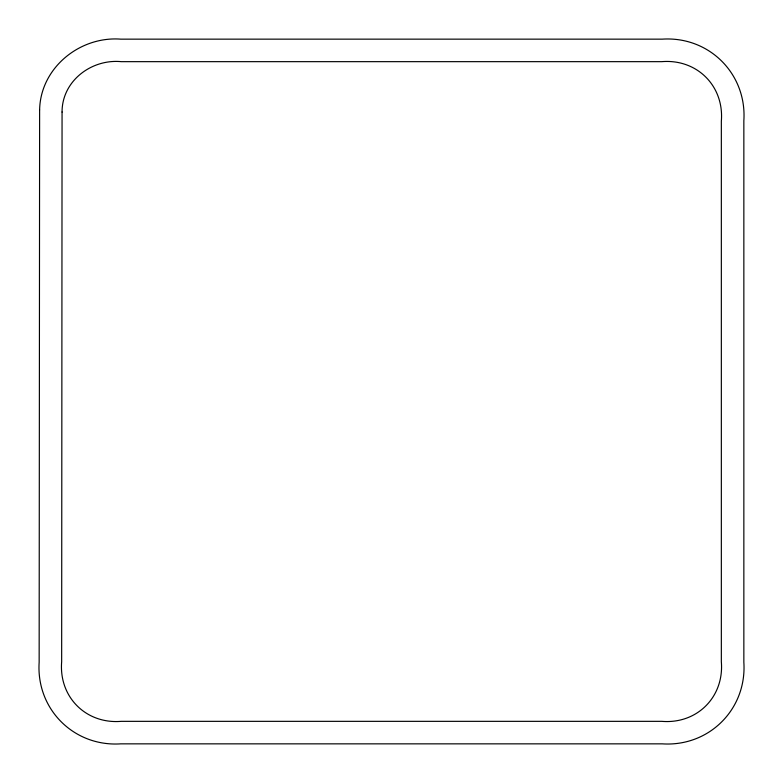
<?xml version="1.0" encoding="UTF-8"?>
<svg xmlns="http://www.w3.org/2000/svg" width="783" height="783" viewBox="0 0 783 783"><rect width="100%" height="100%" fill="white"/><g stroke="black" fill="none" stroke-linecap="round" stroke-linejoin="round"><path stroke-width="1.17" d="M39.62 109.943L39.15 662.232C36.047 709.124 73.876 746.953 120.768 743.85L662.232 743.85C709.124 746.953 746.953 709.124 743.85 662.232L743.85 120.768C746.953 73.876 709.124 36.047 662.232 39.15L120.768 39.15C79.797 36.008 40.364 67.886 39.62 109.943M62.063 112.028L61.661 661.743C58.725 696.987 86.013 724.275 121.257 721.339L661.743 721.339C696.987 724.275 724.275 696.987 721.339 661.743L721.339 121.257C724.275 86.013 696.987 58.725 661.743 61.661L121.257 61.661C91.494 58.784 61.984 80.952 62.063 112.028"/></g></svg>
